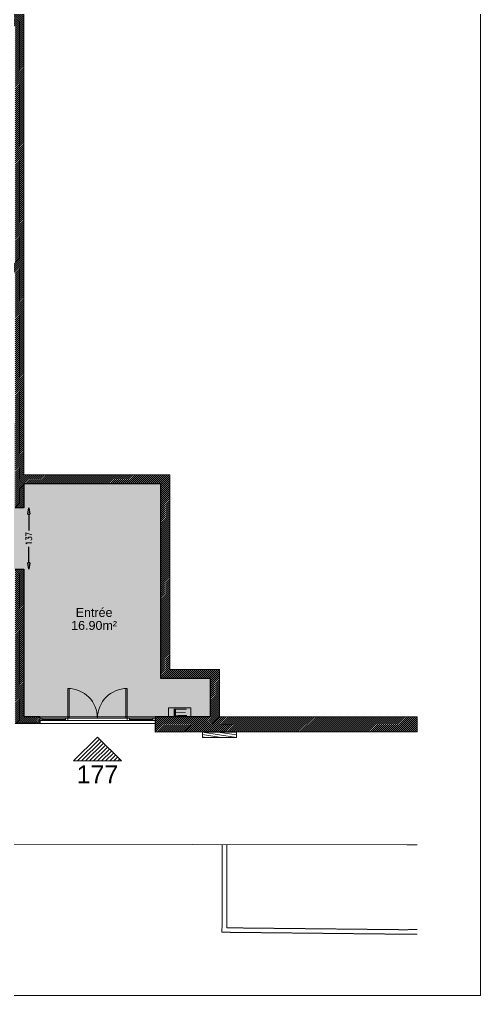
# Model space of a CAD drawing. Header units: millimetres. Extents: x -14819 to 43195, y -10328 to 20814.
# Drawn here: x 9240 to 10272, y -9994 to -7813 of the extents above; entities that cross this region are included whole.
import ezdxf
from ezdxf.enums import TextEntityAlignment as Align

# ---------------------------------------------------------------- set-up
doc = ezdxf.new("R2010")
doc.units = ezdxf.units.MM
doc.header["$PDMODE"] = 3
doc.linetypes.add('Feeder', pattern=[3, 1, -0.5, 1, -0.5])
for name, color, linetype, lineweight in [('05 - Menuiserie', 150, 'Continuous', 5), ('41 - Côtes Intérieures', 71, 'Continuous', 9), ('50 - Signes', 12, 'Continuous', 9), ('59 - TxT', 120, 'Continuous', 0), ('_cadre100', 7, 'Continuous', 15), ('BO_bordure', 7, 'Continuous', 13), ('ME_electricite', 1, 'Continuous', 13), ('Menuiserie_cps', 7, 'Continuous', 15), ('MSH_signalisation-horizontale', 7, 'Continuous', 9), ('Mur_coupe', 7, 'Continuous', 25), ('Mur_vu', 8, 'Continuous', 18)]:
    doc.layers.add(name, color=color, linetype=linetype, lineweight=lineweight)
doc.layers.add('10 - Hachures', color=7, linetype='Continuous', lineweight=18, true_color=0x646464)
doc.layers.add('90 - Pantone 01', color=7, linetype='Continuous', lineweight=0, true_color=0xefecd6, transparency=0.5)
doc.layers.add('_mur_fantome', color=2, linetype='Continuous', lineweight=0, plot=False)
doc.layers.add('Menuiserie_seuil', color=8, linetype='Continuous', lineweight=9, plot=False)
doc.styles.add('CR_Cot', font='simplex.shx', dxfattribs={"width": 0.8})
doc.styles.get("Standard").update_dxf_attribs({"font": 'arial.ttf'})
doc.styles.add('Stylbloc-bdu', font='sanss___.ttf')
doc.dimstyles.get("Standard").update_dxf_attribs({"dimtxt": 14, "dimasz": 14, "dimexe": 0.18, "dimexo": 0.0625, "dimgap": 5, "dimtad": 0, "dimtoh": 1, "dimdec": 0, "dimzin": 0, "dimdsep": 46, "dimtxsty": 'CR_Cot', "dimblk": 'CLOSEDBLANK', "dimcen": 0, "dimse1": 1, "dimse2": 1, "dimadec": 0, "dimazin": 0, "dimtfac": 1, "dimtdec": 0, "dimtofl": 0, "dimtmove": 0, "dimatfit": 3, "dimfxl": 1, "dimtolj": 1, "dimtzin": 0, "dimarcsym": 0})
pattern_1 = [(45, (0, -10000), (-2.245064, 2.245064), [])]

# ---------------------------------------------------------------- blocks, each defined once
blk = doc.blocks.new('Hv8')
for p, q in [((-0.5, 0.398), (-0.398, 0.5)), ((-0.5, -0.051), (0.051, 0.5)), ((-0.5, -0.5), (0.5, 0.5)), ((-0.051, -0.5), (0.5, 0.051)), ((0.398, -0.5), (0.5, -0.398))]:
    blk.add_line(p, q)
blk.add_lwpolyline([(-0.5, -0.5), (0.5, -0.5), (0.5, 0.5), (-0.5, 0.5)], close=True)
blk = doc.blocks.new('He4')
blk.add_lwpolyline([(-0.5, -0.5), (0.5, -0.5), (0.5, 0.5), (-0.5, 0.5)], close=True)
at = {"style": 'Stylbloc-bdu'}
blk.add_text('E', height=0.8, dxfattribs=at).set_placement((0, 0), align=Align.MIDDLE_CENTER)
blk = doc.blocks.new('A$C1CFF74B6')
at = {"layer": '50 - Signes', "linetype": 'Continuous', "transparency": 33554687}
h = blk.add_hatch(dxfattribs=at)
h.set_pattern_fill('ANSI31', color=256)
h.set_pattern_definition([(45, (-8269.608, -2297.6024), (-2.245064, 2.245064), [])])
h.paths.add_polyline_path([(26.75, 26.75), (0, 0), (53.5, 0)])
at = {"layer": '50 - Signes', "linetype": 'Continuous'}
for points in [[(53.5, 0), (26.75, 26.75), (0, 0)], [(0, 0), (53.5, 0)]]:
    blk.add_lwpolyline(points, dxfattribs=at)
blk = doc.blocks.new('Porte_Double_133')
at = {"layer": 'Menuiserie_cps', "color": 1, "lineweight": 9}
for points in [[(0, 0), (0, 0.665), (0.03, 0.665), (0.03, 0)], [(1.33, 0), (1.33, 0.665), (1.3, 0.665), (1.3, 0)]]:
    blk.add_lwpolyline(points, close=True, dxfattribs=at)
at = {"layer": 'Menuiserie_cps', "lineweight": 9}
for centre, start, end in [((0, 0), 0, 90), ((1.33, 0), 90, 180)]:
    blk.add_arc(centre, 0.665, start, end, dxfattribs=at)
at = {"layer": 'Menuiserie_seuil'}
blk.add_lwpolyline([(-0.05, 0), (1.38, 0), (1.38, -0.05), (-0.05, -0.05)], close=True, dxfattribs=at)
blk = doc.blocks.new('_ClosedBlank')
at = {"color": 0, "linetype": 'ByBlock', "lineweight": -2}
for p, q in [((-1, 0.17), (0, 0)), ((-1, 0.17), (-1, -0.17)), ((0, 0), (-1, -0.17))]:
    blk.add_line(p, q, dxfattribs=at)
blk = doc.blocks.new('*D492')
at = {"layer": '41 - Côtes Intérieures', "color": 0, "lineweight": -2, "transparency": 16777216}
for p, q in [((9261.3, -8918.4), (9261.3, -8954.6)), ((9261.3, -9027.5), (9261.3, -8991.3))]:
    blk.add_line(p, q, dxfattribs=at)
at = {"layer": 'Defpoints', "color": 0, "transparency": 16777216}
for p in [(9250.8, -8904.4, -195), (9261.3, -8904.4), (9250.4, -9041.5)]:
    blk.add_point(p, dxfattribs=at)
at = {"layer": '41 - Côtes Intérieures', "color": 0, "lineweight": -2, "transparency": 16777216, "xscale": 14, "yscale": 14, "zscale": 14}
for p, rotation in [((9261.3, -8904.4), 90), ((9261.3, -9041.5), 270)]:
    blk.add_blockref('_ClosedBlank', p, dxfattribs=dict(at, rotation=rotation))
at = {"layer": '41 - Côtes Intérieures', "color": 0, "transparency": 16777216, "insert": (9261.3, -8973), "char_height": 14, "attachment_point": 5, "rotation": 90, "style": 'CR_Cot'}
blk.add_mtext('\\A1;137', dxfattribs=at)

msp = doc.modelspace()

# ---------------------------------------------------------------- hatches: boundary and pattern name
at = {"layer": '10 - Hachures', "lineweight": 18}
h = msp.add_hatch(dxfattribs=at)
h.set_pattern_fill('ANSI31', color=256)
h.set_pattern_definition(pattern_1)
h.paths.add_polyline_path([(9250.44, -7792.48), (6580.31, -7792.48), (6574.3, -7656.41), (6570.47, -7541.02), (6536.46, -7541.02), (6540.32, -7657.72), (6553.09, -7946.89), (6573.07, -7945.99), (6575.32, -7995.94), (6555.3, -7996.84), (6556.52, -8024.48), (6568.51, -8023.95), (6568.29, -8018.96), (6573.28, -8018.74), (6573.5, -8023.73), (6590.48, -8022.98), (6581.81, -7826.48), (6739.44, -7826.48), (6739.44, -8045.48), (6739.44, -8239.48), (6719.99, -8239.48), (6719.99, -8245.48), (6642.99, -8245.48), (6642.99, -8239.48), (6599.99, -8239.48), (6608.64, -8439.63), (6608.8, -8443.33), (6621.24, -8442.79), (6621.24, -8442.79), (6618.09, -8258.48), (6746.44, -8258.48), (6746.44, -8045.48), (6746.44, -7938.48), (6952.44, -7938.48), (6952.44, -7935.48), (6747.44, -7935.48), (6747.44, -7826.48), (6949.44, -7826.48), (6949.44, -7856.48), (6952.44, -7856.48), (6952.44, -7826.48), (7446.09, -7826.48), (7446.09, -7896.23), (7483.09, -7896.23), (7483.09, -7826.48), (7678.44, -7826.48), (7678.44, -7896.23), (7705.44, -7896.23), (7705.44, -7826.48), (8681.44, -7826.48), (8681.44, -8452.48), (8705.44, -8452.48), (8705.44, -8377.48), (8735.46, -8377.48), (8735.46, -8362.48), (8730.46, -8362.48), (8730.46, -8357.48), (8705.44, -8357.48), (8705.44, -7826.48), (8903.46, -7826.48), (8903.46, -7831.48), (8953.46, -7831.48), (8953.46, -7826.48), (8967.44, -7826.48), (9230.44, -7826.48), (9230.44, -8357.48), (8978.44, -8357.48), (8873.46, -8357.48), (8873.46, -8362.48), (8868.46, -8362.48), (8868.46, -8377.48), (9230.44, -8377.48), (9230.44, -8904.37), (9250.44, -8904.42), (9250.44, -8850.42), (9556.46, -8850.42), (9556.46, -9285.42), (9667.46, -9285.42), (9667.46, -9371.52), (9543.96, -9371.52), (9543.96, -9405.34), (10129.83, -9404.79), (10129.83, -9371.52), (9687.46, -9371.52), (9687.46, -9265.42), (9576.46, -9265.42), (9576.46, -8830.42), (9250.44, -8830.42), (9250.44, -7826.48)])
h = msp.add_hatch(dxfattribs=at)
h.set_pattern_fill('ANSI31', color=256)
h.set_pattern_definition(pattern_1)
h.paths.add_polyline_path([(7020.22, -8912.7), (6655.09, -8912.7), (6655.09, -8919.9), (7020.22, -8919.9)])
h.paths.add_polyline_path([(7136.36, -8393.48), (7129.16, -8393.48), (7113.22, -8393.48), (7113.22, -8400.68), (7129.16, -8400.68), (7129.16, -8912.7), (7113.22, -8912.7), (7113.22, -8919.9), (7136.38, -8919.9)])
h.paths.add_polyline_path([(7448.08, -8456.78), (7448.04, -8412.18), (7424.04, -8412.2), (7424.08, -8456.8)], flags=9)
h.paths.add_polyline_path([(7564.88, -8340.32), (7564.88, -8306.66), (7543.88, -8306.66), (7543.88, -8340.32)], flags=9)
h.paths.add_polyline_path([(7564.88, -8912.34), (7564.88, -8878.68), (7543.88, -8878.68), (7543.88, -8912.34)], flags=9)
h.paths.add_polyline_path([(7428.14, -8912.4), (7428.14, -8878.74), (7407.14, -8878.74), (7407.14, -8912.4)], flags=9)
h.paths.add_polyline_path([(7162.99, -8340.37), (7162.99, -8306.71), (7141.99, -8306.71), (7141.99, -8340.37)], flags=9)
h.paths.add_polyline_path([(8378.59, -8297.94), (8378.59, -8262.14), (8357.59, -8262.14), (8357.59, -8297.94)], flags=9)
h.paths.add_polyline_path([(7266.83, -8670.36), (7302.63, -8670.36), (7302.63, -8649.36), (7266.83, -8649.36)], flags=9)
h.paths.add_polyline_path([(7274.4, -8597.64), (7308.06, -8597.64), (7308.06, -8576.64), (7274.4, -8576.64)], flags=9)
h.paths.add_polyline_path([(9220.96, -8545.71), (9231.34, -8545.71), (9231.34, -8533.71), (9220.96, -8533.71)], flags=9)
h.paths.add_polyline_path([(9220.92, -8573.84), (9231.4, -8573.84), (9231.4, -8561.55), (9220.92, -8561.55)], flags=9)
h.paths.add_polyline_path([(9220.98, -8601.81), (9231.4, -8601.81), (9231.4, -8589.69), (9220.98, -8589.69)], flags=9)
h.paths.add_polyline_path([(9220.99, -8629.72), (9231.39, -8629.72), (9231.39, -8617.66), (9220.99, -8617.66)], flags=9)
h.paths.add_polyline_path([(9220.93, -8657.84), (9231.42, -8657.84), (9231.42, -8645.54), (9220.93, -8645.54)], flags=9)
h.paths.add_polyline_path([(9220.98, -8685.69), (9231.4, -8685.69), (9231.4, -8673.57), (9220.98, -8673.57)], flags=9)
h.paths.add_polyline_path([(9220.99, -8713.68), (9231.39, -8713.68), (9231.39, -8701.65), (9220.99, -8701.65)], flags=9)
h.paths.add_polyline_path([(9350.87, -9182.46), (9463.58, -9182.46), (9463.58, -9151.83), (9350.87, -9151.83)], flags=9)
h.paths.add_polyline_path([(9360.96, -9153.45), (9453.49, -9153.45), (9453.49, -9122.8), (9360.96, -9122.8)], flags=9)
h.paths.add_polyline_path([(6875.28, -8070.09), (6987.99, -8070.09), (6987.99, -8039.44), (6875.28, -8039.44)], flags=9)
h.paths.add_polyline_path([(6872.97, -8041.04), (6990.31, -8041.04), (6990.31, -8010.55), (6872.97, -8010.55)], flags=9)
h.paths.add_polyline_path([(8790.98, -8965.54), (8887.98, -8965.54), (8887.98, -8935.42), (8790.98, -8935.42)], flags=9)
h.paths.add_polyline_path([(8782.5, -8943.9), (8896.46, -8943.9), (8896.46, -8904.91), (8782.5, -8904.91)], flags=9)
h.paths.add_polyline_path([(9356.4, -9541.86), (9469.64, -9541.86), (9469.64, -9459.43), (9356.4, -9459.43)], flags=9)
h.paths.add_polyline_path([(7532.18, -8099.4), (7629.35, -8099.4), (7629.35, -8068.76), (7532.18, -8068.76)], flags=9)
h.paths.add_polyline_path([(7542.92, -8070.36), (7616.77, -8070.36), (7616.77, -8039.87), (7542.92, -8039.87)], flags=9)
h.paths.add_polyline_path([(8913.05, -8099.41), (9025.77, -8099.41), (9025.77, -8068.76), (8913.05, -8068.76)], flags=9)
h.paths.add_polyline_path([(8874.59, -8070.46), (9064.23, -8070.46), (9064.23, -8039.44), (8874.59, -8039.44)], flags=9)
h.paths.add_polyline_path([(9037.45, -9182.48), (9150.16, -9182.48), (9150.16, -9151.83), (9037.45, -9151.83)], flags=9)
h.paths.add_polyline_path([(9043.67, -9153.43), (9143.94, -9153.43), (9143.94, -9122.93), (9043.67, -9122.93)], flags=9)
h.paths.add_polyline_path([(8354.43, -8099.4), (8467.14, -8099.4), (8467.14, -8068.76), (8354.43, -8068.76)], flags=9)
h.paths.add_polyline_path([(8343.49, -8070.46), (8478.07, -8070.46), (8478.07, -8039.44), (8343.49, -8039.44)], flags=9)
h.paths.add_polyline_path([(7229.06, -8070.09), (7341.78, -8070.09), (7341.78, -8039.44), (7229.06, -8039.44)], flags=9)
h.paths.add_polyline_path([(7215.84, -8041.07), (7354.99, -8041.07), (7354.99, -8010.44), (7215.84, -8010.44)], flags=9)
h.paths.add_polyline_path([(7864.34, -8070.09), (7977.06, -8070.09), (7977.06, -8039.44), (7864.34, -8039.44)], flags=9)
h.paths.add_polyline_path([(7851.13, -8041.06), (7990.27, -8041.06), (7990.27, -8010.44), (7851.13, -8010.44)], flags=9)
h.paths.add_polyline_path([(6811.25, -9182.46), (6923.95, -9182.46), (6923.95, -9151.83), (6811.25, -9151.83)], flags=9)
h.paths.add_polyline_path([(6805.8, -9153.46), (6929.4, -9153.46), (6929.4, -9122.83), (6805.8, -9122.83)], flags=9)
h.paths.add_polyline_path([(7169.91, -9182.46), (7282.61, -9182.46), (7282.61, -9151.83), (7169.91, -9151.83)], flags=9)
h.paths.add_polyline_path([(7164.48, -9153.44), (7288.04, -9153.44), (7288.04, -9122.93), (7164.48, -9122.93)], flags=9)
h.paths.add_polyline_path([(6811.15, -8801.15), (6923.86, -8801.15), (6923.86, -8770.49), (6811.15, -8770.49)], flags=9)
h.paths.add_polyline_path([(6805.73, -8772.09), (6929.29, -8772.09), (6929.29, -8741.6), (6805.73, -8741.6)], flags=9)
h.paths.add_polyline_path([(6811.25, -8446.13), (6923.95, -8446.13), (6923.95, -8415.49), (6811.25, -8415.49)], flags=9)
h.paths.add_polyline_path([(6805.8, -8417.13), (6929.4, -8417.13), (6929.4, -8386.49), (6805.8, -8386.49)], flags=9)
h.paths.add_polyline_path([(7559.13, -8635.41), (7671.84, -8635.41), (7671.84, -8604.75), (7559.13, -8604.75)], flags=9)
h.paths.add_polyline_path([(7545.92, -8606.37), (7685.06, -8606.37), (7685.06, -8575.76), (7545.92, -8575.76)], flags=9)
h.paths.add_polyline_path([(7891.06, -8635.41), (8003.77, -8635.41), (8003.77, -8604.75), (7891.06, -8604.75)], flags=9)
h.paths.add_polyline_path([(7877.84, -8606.41), (8016.99, -8606.41), (8016.99, -8575.75), (7877.84, -8575.75)], flags=9)
h.paths.add_polyline_path([(8228.48, -8635.41), (8341.19, -8635.41), (8341.19, -8604.75), (8228.48, -8604.75)], flags=9)
h.paths.add_polyline_path([(8223.03, -8606.39), (8346.64, -8606.39), (8346.64, -8575.76), (8223.03, -8575.76)], flags=9)
h.paths.add_polyline_path([(7605.49, -9182.48), (7718.2, -9182.48), (7718.2, -9151.83), (7605.49, -9151.83)], flags=9)
h.paths.add_polyline_path([(7600.06, -9153.43), (7723.62, -9153.43), (7723.62, -9122.93), (7600.06, -9122.93)], flags=9)
h.paths.add_polyline_path([(7953.49, -9182.48), (8066.21, -9182.48), (8066.21, -9151.83), (7953.49, -9151.83)], flags=9)
h.paths.add_polyline_path([(7948.04, -9153.48), (8071.66, -9153.48), (8071.66, -9122.83), (7948.04, -9122.83)], flags=9)
h.paths.add_polyline_path([(8335.41, -9182.48), (8448.13, -9182.48), (8448.13, -9151.83), (8335.41, -9151.83)], flags=9)
h.paths.add_polyline_path([(8329.97, -9153.45), (8453.57, -9153.45), (8453.57, -9122.83), (8329.97, -9122.83)], flags=9)
h.paths.add_polyline_path([(8678.05, -9182.48), (8790.77, -9182.48), (8790.77, -9151.83), (8678.05, -9151.83)], flags=9)
h.paths.add_polyline_path([(8672.61, -9153.45), (8796.21, -9153.45), (8796.21, -9122.83), (8672.61, -9122.83)], flags=9)
h.paths.add_polyline_path([(6606.27, -7895.15), (6641.57, -7895.15), (6641.57, -7877.02), (6606.27, -7877.02)], flags=9)
h.paths.add_polyline_path([(6606.01, -7878.19), (6656.3, -7878.19), (6656.3, -7858.52), (6606.01, -7858.52)], flags=9)
h.paths.add_polyline_path([(6610.41, -7923.73), (6699.46, -7923.73), (6699.46, -7899.41), (6610.41, -7899.41)], flags=9)
h.paths.add_polyline_path([(6609.43, -7949.69), (6708.44, -7949.69), (6708.44, -7925.36), (6609.43, -7925.36)], flags=9)
h.paths.add_polyline_path([(6588.52, -7851.06), (6639.24, -7851.06), (6639.24, -7828.17), (6588.52, -7828.17)], flags=9)
h.paths.add_polyline_path([(9097.49, -8435.55), (9208.82, -8435.55), (9208.82, -8415.87), (9097.49, -8415.87)], flags=9)
h.paths.add_polyline_path([(9096.7, -8418.03), (9186.34, -8418.03), (9186.34, -8393.56), (9096.7, -8393.56)], flags=9)
h.paths.add_polyline_path([(9131.42, -8466.81), (9195.29, -8466.81), (9195.29, -8447.26), (9131.42, -8447.26)], flags=9)
h.paths.add_polyline_path([(6645.13, -8576.64), (6645.13, -8496.54), (6626.69, -8496.54), (6626.69, -8576.64)], flags=9)
h.paths.add_polyline_path([(6832.38, -9361.8), (6912.49, -9361.8), (6912.49, -9343.36), (6832.38, -9343.36)], flags=9)
h.paths.add_polyline_path([(7078.63, -7852.56), (7129.34, -7852.56), (7129.34, -7829.67), (7078.63, -7829.67)], flags=9)
h.paths.add_polyline_path([(6792.97, -7883.98), (6882.67, -7883.98), (6882.67, -7864.33), (6792.97, -7864.33)], flags=9)
h.paths.add_polyline_path([(7610.05, -8205.98), (7680.77, -8205.98), (7680.77, -8185.5), (7610.05, -8185.5)], flags=9)
h.paths.add_polyline_path([(8724.16, -9027.48), (8813.21, -9027.48), (8813.21, -9003.15), (8724.16, -9003.15)], flags=9)
h.paths.add_polyline_path([(8313.78, -7865.31), (8384.49, -7865.31), (8384.49, -7844.83), (8313.78, -7844.83)], flags=9)
h.paths.add_polyline_path([(8985.31, -8464.8), (9075.01, -8464.8), (9075.01, -8445.15), (8985.31, -8445.15)], flags=9)
h.paths.add_polyline_path([(8925.13, -8807.73), (9014.17, -8807.73), (9014.17, -8783.41), (8925.13, -8783.41)], flags=9)
h.paths.add_polyline_path([(8813.77, -8897.95), (8912.78, -8897.95), (8912.78, -8873.62), (8813.77, -8873.62)], flags=9)
h.paths.add_polyline_path([(9032.79, -8885.44), (9131.8, -8885.44), (9131.8, -8861.11), (9032.79, -8861.11)], flags=9)
h.paths.add_polyline_path([(8969.23, -9023.73), (8969.23, -8924.72), (8944.9, -8924.72), (8944.9, -9023.73)], flags=9)
h.paths.add_polyline_path([(8333.2, -9337.83), (8448.41, -9337.83), (8448.41, -9318.28), (8333.2, -9318.28)], flags=9)
h.paths.add_polyline_path([(7699.93, -9337.83), (7815.14, -9337.83), (7815.14, -9318.28), (7699.93, -9318.28)], flags=9)
h.paths.add_polyline_path([(8449.93, -9384.17), (8530.04, -9384.17), (8530.04, -9365.73), (8449.93, -9365.73)], flags=9)
h.paths.add_polyline_path([(7827.89, -9384.17), (7907.99, -9384.17), (7907.99, -9365.73), (7827.89, -9365.73)], flags=9)
h.paths.add_polyline_path([(7534.31, -9359.72), (7614.42, -9359.72), (7614.42, -9341.28), (7534.31, -9341.28)], flags=9)
h.paths.add_polyline_path([(9163.01, -8154.2), (9233.72, -8154.2), (9233.72, -8133.72), (9163.01, -8133.72)], flags=9)
h.paths.add_polyline_path([(8714.49, -7865.31), (8785.2, -7865.31), (8785.2, -7844.83), (8714.49, -7844.83)], flags=9)
h.paths.add_polyline_path([(6269.85, -8917.34), (6243.14, -8258.63), (6140.19, -8262.81), (6166.9, -8921.51)], flags=9)
h.paths.add_polyline_path([(7787.99, -9808.29), (8493.33, -9808.29), (8493.33, -9705.25), (7787.99, -9705.25)], flags=9)
h = msp.add_hatch(dxfattribs=at)
h.set_pattern_fill('ANSI31', color=256)
h.set_pattern_definition(pattern_1)
h.paths.add_polyline_path([(9250.44, -9041.48), (9230.66, -9041.44), (9230.44, -9273.48), (9230.44, -9280.48), (9230.44, -9386.42), (9285.63, -9386.54), (9285.63, -9371.52), (9250.44, -9371.52)])
at = {"layer": '90 - Pantone 01', "lineweight": 18, "transparency": 33554559}
h = msp.add_hatch(color=256, dxfattribs=at)
h.dxf.hatch_style = 1
h.paths.add_polyline_path([(7705.44, -8166.57), (8681.44, -8166.57), (8681.44, -8599.48), (8595.44, -8599.48), (8595.44, -8620.48), (8678.44, -8620.48), (8678.44, -8719.5), (8705.44, -8719.5), (8705.44, -8714.71), (8868.56, -8714.71), (8868.56, -8717.5), (8888.56, -8717.5), (9068.56, -8717.5), (9068.56, -8707.51), (9081.71, -8707.51), (9081.71, -8714.51), (9230.44, -8714.51), (9230.44, -8904.37), (9250.44, -8904.42), (9250.44, -9041.48), (9134.57, -9041.43), (8960.64, -8867.5), (8944.95, -8867.5), (8944.95, -8863.51), (8910.95, -8863.51), (8910.95, -8867.5), (8701.95, -8867.5), (8701.95, -8859.38), (8678.44, -8859.38), (8678.44, -8970.51), (7491.44, -8970.51), (7491.44, -8820.51), (8455.64, -8820.51), (8455.64, -8393.62), (7446.08, -8393.48), (7446.09, -8253.48), (7705.44, -8253.48)])
h.paths.add_polyline_path([(9250.44, -8850.42), (9250.44, -9371.52), (9667.46, -9371.52), (9667.46, -9285.42), (9556.46, -9285.42), (9556.46, -8850.42)])

# ---------------------------------------------------------------- linework, layer by layer
at = {"layer": '05 - Menuiserie'}
for p, q in [((9285.63, -9379.54), (9285.63, -9374.54)), ((9285.63, -9374.54), (9348.29, -9374.54)), ((9290.63, -9379.54), (9285.63, -9379.54)), ((9290.63, -9374.54), (9290.63, -9379.54)), ((9343.29, -9377.04), (9290.63, -9377.04)), ((9290.63, -9377.04), (9290.63, -9379.54)), ((9290.63, -9379.54), (9348.29, -9379.54)), ((9343.29, -9379.54), (9343.29, -9374.54)), ((9343.29, -9374.54), (9343.29, -9377.04)), ((9348.29, -9379.54), (9343.29, -9379.54)), ((9348.29, -9374.54), (9348.29, -9379.54)), ((9481.29, -9379.54), (9481.29, -9374.54)), ((9481.29, -9374.54), (9481.29, -9377.04)), ((9486.29, -9374.54), (9481.29, -9374.54)), ((9486.29, -9379.54), (9481.29, -9379.54)), ((9486.29, -9374.54), (9486.29, -9379.54)), ((9538.96, -9374.54), (9486.29, -9374.54)), ((9538.96, -9377.04), (9486.29, -9377.04)), ((9538.96, -9379.54), (9486.29, -9379.54)), ((9538.96, -9379.54), (9538.96, -9374.54)), ((9538.96, -9374.54), (9538.96, -9377.04)), ((9543.96, -9374.54), (9538.96, -9374.54)), ((9543.96, -9379.54), (9538.96, -9379.54)), ((9543.96, -9374.54), (9543.96, -9379.54))]:
    msp.add_line(p, q, dxfattribs=at)
at = {"layer": '_cadre100', "flags": 128}
msp.add_lwpolyline([(6071.5, -9994.24), (10271.5, -9994.24), (10271.5, -7024.24), (6071.5, -7024.24)], close=True, dxfattribs=at)
at = {"layer": '_mur_fantome', "color": 2, "flags": 128}
for points in [[(9250.44, -7826.48), (9250.44, -7792.48)], [(9687.46, -9371.52), (10129.83, -9371.52)], [(10129.83, -9371.52), (10129.83, -9404.79)]]:
    msp.add_lwpolyline(points, dxfattribs=at)
at = {"layer": '_mur_fantome', "flags": 128}
for points in [[(9250.44, -7826.48), (9250.44, -8830.42)], [(9576.46, -8830.42), (9250.44, -8830.42)], [(9576.46, -9265.42), (9576.46, -8830.42)], [(9687.46, -9265.42), (9576.46, -9265.42)], [(9687.46, -9371.52), (9687.46, -9265.42)]]:
    msp.add_lwpolyline(points, dxfattribs=at)
at = {"layer": 'BO_bordure', "flags": 128}
msp.add_lwpolyline([(10129.83, -9657.36), (10106.48, -9657.3), (6744.8, -9652.25, -0.0402847), (6613.58, -9641.46, -0.1099776), (6568.36, -9623.31, -0.0569679), (6493.58, -9558.45, -0.0662323), (6444.74, -9488.59, -0.0707264), (6427.37, -9438.97, -0.0539936), (6421.35, -9370.51)], format="xyb", dxfattribs=at)
at = {"layer": 'MSH_signalisation-horizontale', "linetype": 'Feeder', "flags": 128}
for points in [[(10129.83, -9857.07), (10092.63, -9857.19), (9693.33, -9852.89), (9693.63, -9656.68)], [(10129.83, -9847.07), (10092.67, -9847.18), (9703.91, -9843.01), (9704.19, -9656.69)]]:
    msp.add_lwpolyline(points, dxfattribs=at)
at = {"layer": 'Mur_coupe', "flags": 128}
for points in [[(9250.44, -8850.42), (9250.44, -8904.42)], [(9556.46, -8850.42), (9250.44, -8850.42)], [(9556.46, -9285.42), (9556.46, -8850.42)], [(9230.44, -9041.43), (9250.44, -9041.48)], [(9667.46, -9285.42), (9556.46, -9285.42)], [(9667.46, -9371.52), (9667.46, -9285.42)], [(9285.63, -9371.52), (9250.44, -9371.52)], [(9667.46, -9371.52), (9543.96, -9371.52)], [(9285.63, -9386.54), (9230.44, -9386.42)], [(10129.83, -9404.79), (9543.96, -9405.34)]]:
    msp.add_lwpolyline(points, dxfattribs=at)
at = {"layer": 'Mur_coupe', "elevation": -195, "flags": 128}
for points in [[(9250.44, -8904.42), (9230.44, -8904.37)], [(9250.44, -9041.48), (9250.44, -9371.52)], [(9285.63, -9371.52), (9285.63, -9386.54)], [(9543.96, -9371.52), (9543.96, -9405.34)]]:
    msp.add_lwpolyline(points, dxfattribs=at)
at = {"layer": 'Mur_vu', "flags": 128}
for points in [[(9285.63, -9371.52), (9543.96, -9371.52)], [(9285.63, -9386.54), (9543.96, -9386.54)]]:
    msp.add_lwpolyline(points, dxfattribs=at)

# ---------------------------------------------------------------- block references
at = {"layer": '05 - Menuiserie', "xscale": 100, "yscale": 100, "zscale": 100}
msp.add_blockref('Porte_Double_133', (9348.29, -9374.54), dxfattribs=at)
at = {"layer": '10 - Hachures', "lineweight": 18, "xscale": 75.86114750005065, "yscale": -11.99999999999999, "zscale": 100, "rotation": 180.070532001948}
msp.add_blockref('Hv8', (9687.97, -9411.4, -195), dxfattribs=at)
at = {"layer": '50 - Signes', "linetype": 'Continuous', "xscale": 2, "yscale": 2, "zscale": 2}
msp.add_blockref('A$C1CFF74B6', (9361.29, -9470.04), dxfattribs=at)
at = {"layer": 'ME_electricite', "xscale": 49.99999999999997, "yscale": 20, "zscale": 49.99999999999997, "rotation": 0.05458034609421041}
msp.add_blockref('He4', (9598.95, -9361.42, -195), dxfattribs=at)

# ---------------------------------------------------------------- texts
at = {"layer": '50 - Signes', "linetype": 'Continuous', "insert": (9414.79, -9499.93), "char_height": 40, "attachment_point": 5}
msp.add_mtext_dynamic_manual_height_columns('177', width=111.6464, gutter_width=12.5, heights=[0], dxfattribs=at)
at = {"layer": '59 - TxT', "linetype": 'Continuous'}
for s, p in [('Entrée', (9407.23, -9148.02)), ('16.90m²', (9407.23, -9177.02))]:
    msp.add_text(s, height=20, dxfattribs=at).set_placement(p, align=Align.CENTER)

# ---------------------------------------------------------------- dimensions: what is measured, and where the dimension line sits
at = {"layer": '41 - Côtes Intérieures'}
dim = msp.add_linear_dim(base=(9261.34, -8904.42), p1=(9250.44, -9041.48), p2=(9250.77, -8904.42, -195), angle=90, dimstyle='Standard', dxfattribs=at)
dim.commit()
dim.dimension.update_dxf_attribs({"geometry": '*D492', "text_midpoint": (9261.34, -8972.95)})

doc.saveas('drawing.dxf')
